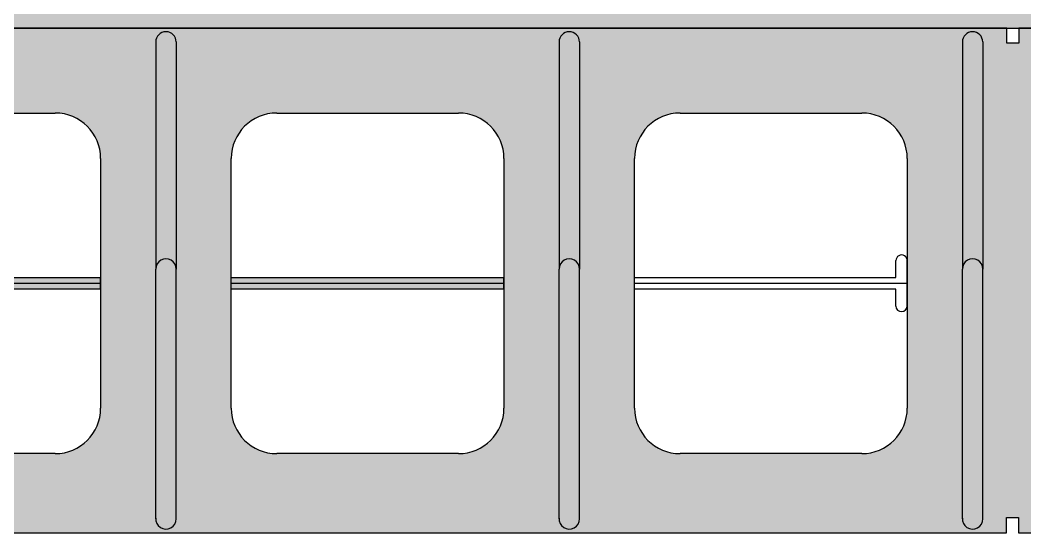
# Model space of a CAD drawing. Header units: millimetres. Extents: x 11355 to 11505, y 8083 to 8171.
# Drawn here: x 11494.11 to 11501.09, y 8151.87 to 8155.43 of the extents above; entities that cross this region are included whole.
import ezdxf

# ---------------------------------------------------------------- set-up
doc = ezdxf.new("R2010")
doc.units = ezdxf.units.MM
doc.layers.add('Bandeja Fija 2U', color=7, linetype='Continuous')
doc.layers.add('Ordenador de cables 2U', color=7, linetype='Continuous')
doc.styles.add('Notes', font='arial.ttf', dxfattribs={"height": 3})

# ---------------------------------------------------------------- blocks, each defined once
blk = doc.blocks.new('*U41')
at = {"layer": 'Bandeja Fija 2U'}
h = blk.add_hatch(color=254, dxfattribs=at)
h.paths.add_polyline_path([(13.02066524082147, 6.829623640554814), (13.02066524082056, 82.55000000000007), (-8.01271707127944, 82.55000000000005), (-8.012717071279411, -6.349999999999964), (473.0173977743088, -6.349999999999964), (473.0173977743088, 82.55000000000005), (451.9840154622088, 82.55000000000007), (451.9840154622088, 6.829623640554814)])
edge = h.paths.add_edge_path(flags=16)
edge.add_ellipse((0, 0), major_axis=(5.007948169547339, 0), ratio=0.6993447283569677, start_angle=0, end_angle=360)
edge = h.paths.add_edge_path(flags=16)
edge.add_ellipse((0, 76.19999999999999), major_axis=(5.007948169547337, 0), ratio=0.6993447283569653, start_angle=0, end_angle=360)
edge = h.paths.add_edge_path(flags=16)
edge.add_ellipse((465.004680703033, 0), major_axis=(-5.007948169547339, 0), ratio=0.6993447283569677, start_angle=0, end_angle=360)
edge = h.paths.add_edge_path(flags=16)
edge.add_ellipse((465.004680703033, 76.19999999999999), major_axis=(-5.007948169547337, 0), ratio=0.6993447283569653, start_angle=0, end_angle=360)
at = {"layer": 'Bandeja Fija 2U', "color": 7, "linetype": 'Continuous'}
blk.add_line((-8.01271707127944, -6.349999999999966), (473.0173977743088, -6.349999999999966), dxfattribs=at)
at = {"layer": 'Bandeja Fija 2U', "style": 'Notes', "flags": 3}
blk.add_attdef('CODIGO', (-8.01271707127944, -14.34999999999997), '', height=3, dxfattribs=at)
blk = doc.blocks.new('*U43')
at = {"layer": 'Ordenador de cables 2U'}
h = blk.add_hatch(color=253, dxfattribs=at)
h.paths.add_polyline_path([(473.0000000000016, 6.35000000000025), (453.3800000000063, 6.35000000000025), (453.3800000000063, 3.669999999999959), (451.26, 3.669999999999959), (451.26, 6.35000000000025), (13.57999999999987, 6.35000000000025), (13.57999999999981, 3.669999999999959), (11.46000000000441, 3.669999999999959), (11.46000000000441, 6.35000000000025), (-8.499999999998295, 6.35000000000025), (-8.499999999998295, -82.54999999999984), (11.680000000002, -82.54999999999984), (11.68000000000205, -79.88999999999999), (13.79999999999734, -79.88999999999999), (13.79999999999734, -82.57000000000028), (451.2200000000028, -82.54999999999984), (451.2200000000028, -79.86999999999955), (453.3400000000054, -79.86999999999955), (453.3400000000054, -82.54999999999984), (473.0000000000016, -82.54999999999984)])
h.paths.add_polyline_path([(447.0500000000125, -36.09999999999991), (447.0500000000125, -80.09999999999991, -0.9616593045760485), (443.4554967192411, -80.24056306520632), (443.4500001358102, -36.09999999999991), (443.4500000000126, 3.899999993889196, -1.000026809571442), (447.0499999974252, 3.89990348684961), (447.0521446687941, 3.900000000000091)], flags=16)
edge = h.paths.add_edge_path(flags=16)
edge.add_ellipse((464.7500000000007, 1.13686837721616e-13), major_axis=(5.250000000000102, 0), ratio=0.6666666666666524, start_angle=0, end_angle=360)
edge = h.paths.add_edge_path(flags=16)
edge.add_ellipse((465.0000000000007, -76.19999999999993), major_axis=(5.249999999999821, 0), ratio=0.6666666666666878, start_angle=0, end_angle=360)
h.paths.add_polyline_path([(376.0500000000089, -36.09999999999991), (376.0500000000089, -80.09999999999991, -0.9616593045760662), (372.4554967192374, -80.24056306520646), (372.4500001358065, -36.09999999999991), (372.4500000000089, 3.899999993889196, -1.000026809499864), (376.0499999974217, 3.89990348684961), (376.0521446687905, 3.900000000000091)], flags=16)
h.paths.add_polyline_path([(305.0500000000053, -36.09999999999991), (305.0500000000053, -80.09999999999991, -0.9616593045760171), (301.4554967192338, -80.24056306520627), (301.4500001358029, -36.09999999999991), (301.4500000000053, 3.899999993889196, -1.000026809648133), (305.049999997418, 3.89990348684961), (305.0521446687869, 3.900000000000091)], flags=16)
h.paths.add_polyline_path([(234.0500000000017, -36.09999999999991), (234.0500000000017, -80.09999999999991, -0.9616593045760171), (230.4554967192302, -80.24056306520627), (230.4500001357993, -36.09999999999991), (230.4500000000016, 3.899999993889196, -1.000026809648133), (234.0499999974144, 3.89990348684961), (234.0521446687832, 3.900000000000091)], flags=16)
h.paths.add_polyline_path([(163.049999999998, -36.09999999999991), (163.049999999998, -80.09999999999991, -0.961659304576115), (159.4554967192265, -80.24056306520664), (159.4500001357956, -36.09999999999991), (159.449999999998, 3.899999993889196, -1.000026809648133), (163.0499999974107, 3.89990348684961), (163.0521446687795, 3.900000000000091)], flags=16)
h.paths.add_polyline_path([(92.04999999999438, -36.09999999999991), (92.04999999999438, -80.09999999999991, -0.961659304576115), (88.45549671922288, -80.24056306520664), (88.45000013579198, -36.09999999999991), (88.44999999999436, 3.899999993889196, -1.000026809648133), (92.0499999974071, 3.89990348684961), (92.0521446687759, 3.900000000000091)], flags=16)
h.paths.add_polyline_path([(21.04999999999075, -36.09999999999991), (21.04999999999075, -80.09999999999991, -0.961659304576115), (17.45549671921924, -80.24056306520664), (17.45000013578834, -36.09999999999991), (17.44999999999072, 3.899999993889196, -1.000026809648133), (21.04999999740346, 3.89990348684961), (21.05214466877231, 3.900000000000091)], flags=16)
edge = h.paths.add_edge_path(flags=16)
edge.add_ellipse((-1.13686837721616e-13, 1.13686837721616e-13), major_axis=(5.249999999999975, 0), ratio=0.6666666666666685, start_angle=0, end_angle=360)
edge = h.paths.add_edge_path(flags=16)
edge.add_ellipse((-1.13686837721616e-13, -76.19999999999993), major_axis=(5.249999999999975, 0), ratio=0.6666666666666683, start_angle=0, end_angle=360)
edge = h.paths.add_edge_path()
edge.add_line((30.74999238956161, -42.59843140897009), (30.74999999999073, -34.57142821340267))
edge.add_arc((31.74896721286812, -34.61686506622463), 0.9999999999999968, 177.3957634965571, 180.0073592358809)
edge.add_line((30.74896722111691, -34.61699350912083), (30.74999238956161, -42.59843140897009))
edge = h.paths.add_edge_path(flags=0)
edge.add_arc((38.74999999999255, -60.60999999999842), 8.000000000001704, 180, 270)
edge.add_line((38.74999999999255, -68.61000000000013), (70.74999999999255, -68.61000000000013))
edge.add_arc((70.74999999999255, -60.60999999999831), 8.00000000000182, 270, 360)
edge.add_line((78.74999999999437, -60.60999999999831), (78.74999999999437, -16.61000000000195))
edge.add_arc((70.74999999999255, -16.61000000000195), 8.00000000000182, 0, 90)
edge.add_line((70.74999999999255, -8.610000000000127), (38.74999999999255, -8.610000000000127))
edge.add_arc((38.74999999999255, -16.61000000000195), 8.00000000000182, 90, 180)
edge.add_line((30.74999999999073, -16.61000000000195), (30.74999999999085, -60.60999999999842))
edge = h.paths.add_edge_path(flags=0)
edge.add_arc((425.7500000000107, -16.61000000000195), 8.00000000000182, 0, 90)
edge.add_line((425.7500000000107, -8.610000000000127), (393.7500000000107, -8.610000000000127))
edge.add_arc((393.7500000000107, -16.61000000000195), 8.00000000000182, 90, 180)
edge.add_line((385.7500000000089, -16.61000000000195), (385.750000000009, -60.60999999999842))
edge.add_arc((393.7500000000107, -60.60999999999842), 8.000000000001704, 180, 270)
edge.add_line((393.7500000000107, -68.61000000000013), (425.7500000000107, -68.61000000000013))
edge.add_arc((425.7500000000107, -60.60999999999831), 8.00000000000182, 270, 360)
edge.add_line((433.7500000000126, -60.60999999999831), (433.7500000000126, -16.61000000000195))
edge = h.paths.add_edge_path(flags=0)
edge.add_arc((322.7500000000071, -60.60999999999842), 8.000000000001705, 179.9999999999999, 270)
edge.add_line((322.7500000000071, -68.61000000000013), (354.7500000000071, -68.61000000000013))
edge.add_arc((354.7500000000071, -60.60999999999831), 8.00000000000182, 270, 360)
edge.add_line((362.7500000000089, -60.60999999999831), (362.7500000000089, -16.61000000000195))
edge.add_arc((354.7500000000071, -16.61000000000195), 8.00000000000182, 0, 90)
edge.add_line((354.7500000000071, -8.610000000000127), (322.7500000000071, -8.610000000000127))
edge.add_arc((322.7500000000071, -16.61000000000195), 8.00000000000182, 90, 180)
edge.add_line((314.7500000000053, -16.61000000000195), (314.7500000000054, -60.6099999999984))
edge = h.paths.add_edge_path(flags=0)
edge.add_arc((283.7500000000035, -16.61000000000195), 8.000000000001823, 2.035554996136651e-13, 90)
edge.add_line((283.7500000000035, -8.610000000000127), (251.7500000000035, -8.610000000000127))
edge.add_arc((251.7500000000035, -16.61000000000195), 8.00000000000182, 90, 180)
edge.add_line((243.7500000000016, -16.61000000000195), (243.7500000000018, -60.60999999999842))
edge.add_arc((251.7500000000035, -60.60999999999842), 8.000000000001704, 180, 270)
edge.add_line((251.7500000000035, -68.61000000000013), (283.7500000000035, -68.61000000000013))
edge.add_arc((283.7500000000035, -60.60999999999831), 8.00000000000182, 270, 360)
edge.add_line((291.7500000000053, -60.60999999999831), (291.7500000000053, -16.61000000000192))
edge = h.paths.add_edge_path(flags=0)
edge.add_arc((212.7499999999998, -16.61000000000196), 8.000000000001819, 1.048247211916746e-10, 90)
edge.add_line((212.7499999999998, -8.610000000000142), (180.7499999999998, -8.610000000000127))
edge.add_arc((180.7499999999998, -16.61000000000195), 8.00000000000182, 90, 180)
edge.add_line((172.749999999998, -16.61000000000195), (172.7499999999981, -60.60999999999842))
edge.add_arc((180.7499999999998, -60.60999999999842), 8.000000000001704, 180, 270)
edge.add_line((180.7499999999998, -68.61000000000013), (212.7499999999998, -68.61000000000013))
edge.add_arc((212.7499999999998, -60.60999999999831), 8.00000000000182, 270, 360)
edge.add_line((220.7500000000016, -60.60999999999831), (220.7500000000016, -16.60999999998732))
edge = h.paths.add_edge_path(flags=0)
edge.add_arc((109.7499999999962, -60.60999999999842), 8.000000000001704, 180, 270)
edge.add_line((109.7499999999962, -68.61000000000013), (141.7499999999962, -68.61000000000013))
edge.add_arc((141.7499999999962, -60.60999999999831), 8.00000000000182, 270, 360)
edge.add_line((149.749999999998, -60.60999999999831), (149.749999999998, -16.61000000000195))
edge.add_arc((141.7499999999962, -16.61000000000195), 8.00000000000182, 0, 90)
edge.add_line((141.7499999999962, -8.610000000000127), (109.7499999999962, -8.610000000000127))
edge.add_arc((109.7499999999962, -16.61000000000195), 8.00000000000182, 90, 180)
edge.add_line((101.7499999999944, -16.61000000000195), (101.7499999999945, -60.60999999999842))
h = blk.add_hatch(color=9, dxfattribs=at)
h.paths.add_polyline_path([(21.04977585323482, 3.899903475949316, 1.000026808715046), (17.4497758558221, 3.899999986037059), (17.44977599161973, -36.10000001395565, -1), (21.04977572002446, -36.10000001395565), (21.04977585582209, -36.10000001395565)])
h.paths.add_polyline_path([(92.04977585323846, 3.899903475949316, 1.000026808543764), (88.44977585582572, 3.899999985922022), (88.44977599162337, -36.10000001395565, -1), (92.0497757200281, -36.10000001395565), (92.04977585582574, -36.10000001395565)])
h.paths.add_polyline_path([(163.0497758532421, 3.899903475949316, 1.000026808763619), (159.4497758558294, 3.899999986188902), (159.449775991627, -36.10000001395565, -1), (163.0497757200317, -36.10000001395565), (163.0497758558294, -36.10000001395565)])
h.paths.add_polyline_path([(234.0497758532457, 3.899903475949316, 1.000026808763619), (230.449775855833, 3.899999986188902), (230.4497759916306, -36.10000001395565, -1), (234.0497757200354, -36.10000001395565), (234.049775855833, -36.10000001395565)])
h.paths.add_polyline_path([(305.0497758532493, 3.899903475949316, 1.000026808763619), (301.4497758558366, 3.899999986188902), (301.4497759916343, -36.10000001395565, -1), (305.0497757200391, -36.10000001395565), (305.0497758558366, -36.10000001395565)])
h.paths.add_polyline_path([(376.049775853253, 3.899903475949316, 1.000026808763619), (372.4497758558402, 3.899999986188902), (372.4497759916379, -36.10000001395565, -1), (376.0497757200427, -36.10000001395565), (376.0497758558403, -36.10000001395565)])
h.paths.add_polyline_path([(447.0497758532566, 3.899903475949316, 1.000026808459401), (443.4497758558439, 3.899999985125959), (443.4497759916416, -36.10000001395565, -1), (447.0497757200463, -36.10000001395565), (447.0497758558438, -36.10000001395565)])
h = blk.add_hatch(color=8, dxfattribs=at)
h.paths.add_polyline_path([(21.04977572002446, -36.10000001395565, 1.000062264210945), (17.44977600557546, -36.1002241581124), (17.45527257509528, -80.24056307973257, 0.9616593044230927), (21.04977585582212, -80.10000001395565)])
h.paths.add_polyline_path([(92.0497757200281, -36.10000001395565, 1.000062264195534), (88.44977600557908, -36.1002241581124), (88.45527257509892, -80.24056307973262, 0.9616593044230975), (92.04977585582574, -80.10000001395576)])
h.paths.add_polyline_path([(163.0497757200317, -36.10000001395565, 1.000062264258278), (159.4497760055827, -36.1002241581124), (159.4552725751026, -80.24056307973245, 0.9616593044230975), (163.0497758558294, -80.10000001395557)])
h.paths.add_polyline_path([(234.0497757200354, -36.10000001395565, 1.00006226426048), (230.4497760055864, -36.1002241581114), (230.4552725751062, -80.24056307973208, 0.9616593044231923), (234.049775855833, -80.10000001395557)])
h.paths.add_polyline_path([(305.0497757200391, -36.10000001395565, 1.000062264195534), (301.44977600559, -36.10022415833926), (301.4552725751098, -80.24056307973245, 0.9616593044230975), (305.0497758558366, -80.10000001395557)])
h.paths.add_polyline_path([(376.0497757200427, -36.10000001395565, 1.000062264195534), (372.4497760055937, -36.10022415833926), (372.4552725751134, -80.24056307973245, 0.9616593044230975), (376.0497758558403, -80.10000001395557)])
h.paths.add_polyline_path([(447.0497757200463, -36.10000001395565, 1.000062264195534), (443.4497760055973, -36.10022415833924), (443.4552725751171, -80.24056307973282, 0.9616593044231021), (447.0497758558438, -80.10000001395593)])
h = blk.add_hatch(color=9, dxfattribs=at)
h.paths.add_polyline_path([(149.749999999998, -39.60999996842914), (101.7499999999944, -39.60999996751035), (101.7499999999944, -37.61000003381055), (149.749999999998, -37.61000003381045)])
h.paths.add_polyline_path([(172.749999999998, -39.60999996886937), (172.749999999998, -37.61000003381044), (220.75000000004, -37.61000003381035), (220.7500000000017, -39.60999996978816)])
h.paths.add_polyline_path([(291.7500000000053, -39.6099999711472), (243.7500000000016, -39.60999997022842), (243.7500000000016, -37.61000003381031), (291.7500000000053, -37.61000003381022)])
h.paths.add_polyline_path([(362.750000000009, -39.60999997250624), (314.7500000000053, -39.60999997158744), (314.7500000000053, -37.61000003381018), (362.750000000009, -37.6100000338101)])
edge = h.paths.add_edge_path(flags=17)
edge.add_line((431.7497327327417, -39.60999997382699), (385.750000000009, -39.6099999729465))
edge.add_line((385.7500000000089, -39.6099999729465), (385.7500000000089, -37.61000003381007))
edge.add_line((385.750000000009, -37.61000003381007), (431.7502534558884, -37.61000003381001))
edge.add_line((431.7502534558884, -37.61000004142349), (431.7510328210293, -34.61660471211687))
edge.add_arc((432.7510327871352, -34.61686507368921), 1, -2.6042365045158817, 179.9850823805888, ccw=False)
edge.add_line((433.7500000000126, -34.66230192652992), (433.7500000000126, -42.59452899454752))
edge.add_arc((432.7494756239853, -42.59843141657534), 1.00053198645639, -179.74556002158033, 0.22347154005001357, ccw=False)
edge.add_line((431.748953503179, -42.60287457979723), (431.7497327327437, -39.60999997380242))
edge = h.paths.add_edge_path(flags=17)
edge.add_line((431.7497327327417, -39.60999997382699), (385.750000000009, -39.6099999729465))
edge.add_line((385.7500000000089, -39.6099999729465), (385.7500000000089, -37.61000003381007))
edge.add_line((385.750000000009, -37.61000003381007), (431.7502534558884, -37.61000003381001))
edge.add_line((431.7502534558884, -37.61000004142349), (431.7510328210293, -34.61660471211687))
edge.add_arc((432.7510327871352, -34.61686507368921), 1, 357.3957634954841, 539.9850823805888)
edge.add_line((433.7500000000126, -42.59452899454752), (433.7500000000126, -34.66230192652992))
edge.add_arc((432.7494756239853, -42.59843141657534), 1.00053198645639, 180.2544399784196, 360.22347154005)
edge.add_line((431.748953503179, -42.60287457979723), (431.7497327327437, -39.60999997380242))
edge = h.paths.add_edge_path()
edge.add_line((78.74999999999437, -39.60999996707011), (32.75026726725966, -39.6099999661896))
edge.add_line((32.74974654411497, -37.61000003381065), (78.74999999999437, -37.61000003381059))
edge.add_line((32.74974654411494, -37.61000003381065), (32.748967178974, -34.61660470450403))
edge.add_line((32.7510464968243, -42.60287457218439), (32.75026726725966, -39.60999996618958))
edge.add_arc((31.74896721286808, -34.61686506607637), 1, 0.01491761941126579, 182.6042365045159)
edge.add_arc((31.75052437601795, -42.59843140896251), 1.000531986456392, 179.7765284599492, 359.7455600215812)
edge.add_line((30.74999999982359, -42.59452902978396), (30.74896722124814, -34.61699452694758))
edge.add_line((78.74999999999437, -39.60999996707011), (78.74999999999437, -37.61000003381059))
at = {"layer": 'Ordenador de cables 2U', "color": 7, "linetype": 'Continuous'}
for p, q in [((451.26, 6.35000000000025), (13.57999999999981, 6.35000000000025)), ((451.26, 3.669999999999959), (451.26, 6.35000000000025)), ((473.0000000000016, 6.35000000000025), (453.3800000000063, 6.35000000000025)), ((453.3800000000063, 6.35000000000025), (453.3800000000063, 3.669999999999959)), ((453.3800000000063, 3.669999999999959), (451.26, 3.669999999999959)), ((251.7500000000053, -8.610000000000127), (283.7500000000016, -8.610000000000127)), ((322.7500000000089, -8.610000000000127), (354.7500000000053, -8.610000000000127)), ((393.7500000000126, -8.610000000000127), (425.7500000000089, -8.610000000000127)), ((291.7500000000053, -16.61000000000013), (291.7500000000053, -60.61000000000013)), ((314.7500000000053, -60.61000000000013), (314.7500000000053, -16.61000000000013)), ((362.7500000000089, -16.61000000000013), (362.7500000000089, -60.61000000000013)), ((385.7500000000089, -60.61000000000013), (385.7500000000089, -16.61000000000013)), ((433.7500000000126, -16.61000000000013), (433.7500000000126, -60.61000000000013)), ((283.7500000000016, -68.61000000000013), (251.7500000000053, -68.61000000000013)), ((354.7500000000053, -68.61000000000013), (322.7500000000089, -68.61000000000013)), ((425.7500000000089, -68.61000000000013), (393.7500000000126, -68.61000000000013)), ((451.2200000000028, -82.54999999999984), (451.2200000000028, -79.86999999999955)), ((451.2200000000028, -79.86999999999955), (453.3400000000054, -79.86999999999955)), ((453.3400000000054, -79.86999999999955), (453.3400000000054, -82.54999999999984)), ((13.79999999999734, -82.57000000000028), (451.2200000000028, -82.54999999999984)), ((453.3400000000054, -82.54999999999984), (473.0000000000016, -82.54999999999984))]:
    blk.add_line(p, q, dxfattribs=at)
at = {"layer": 'Ordenador de cables 2U'}
for p, q in [((301.4500000000053, 3.900000000000091), (301.4500000000053, -36.09999999999991)), ((305.0521446687869, 3.900000000000091), (305.0500000000053, -36.09999999999991)), ((372.4500000000089, 3.900000000000091), (372.4500000000089, -36.09999999999991)), ((376.0521446687905, 3.900000000000091), (376.0500000000089, -36.09999999999991)), ((443.4500000000126, 3.900000000000091), (443.4500000000126, -36.09999999999991)), ((447.0521446687941, 3.900000000000091), (447.0500000000125, -36.09999999999991)), ((431.7502534558884, -37.61000004142349), (431.7510328210293, -34.61660471211687)), ((433.7500000000126, -42.59452899454752), (433.7500000000126, -34.66230192652992)), ((243.7500000000016, -37.61000003381031), (291.7500000000053, -37.61000003381022)), ((291.7500000000053, -38.61000000000016), (243.7500000000017, -38.61000000000014)), ((291.7500000000053, -39.6099999711472), (291.7500000000053, -37.61000003381022)), ((314.7500000000053, -37.61000003381018), (362.750000000009, -37.6100000338101)), ((314.7500000000053, -39.60999997158744), (314.7500000000437, -37.61000003381018)), ((362.7500000000089, -38.61000000000016), (314.7500000000053, -38.61000000000016)), ((362.7500000000089, -39.60999997250624), (362.750000000009, -37.6100000338101)), ((385.750000000009, -37.61000003381007), (431.7502534558884, -37.61000003381001)), ((385.7500000000089, -39.6099999729465), (385.7500000000089, -37.61000003381007)), ((433.7500000000126, -38.61000000000013), (385.7500000000089, -38.61000000000017)), ((291.7500000000053, -39.6099999711472), (243.7500000000016, -39.60999997022842)), ((362.750000000009, -39.60999997250624), (314.7500000000053, -39.60999997158744)), ((431.7497327327417, -39.60999997382699), (385.750000000009, -39.6099999729465)), ((431.748953503179, -42.60287457979723), (431.7497327327437, -39.60999997380242))]:
    blk.add_line(p, q, dxfattribs=at)
at = {"layer": 'Ordenador de cables 2U', "color": 8}
for p, q in [((301.4554792156824, -80.09999999999991), (301.4500001358029, -36.09999999999991)), ((305.0500000000053, -80.09999999999991), (305.0500000000053, -36.09999999999991)), ((372.455479215686, -80.09999999999991), (372.4500001358065, -36.09999999999991)), ((376.0500000000089, -80.09999999999991), (376.0500000000089, -36.09999999999991)), ((443.4554792156896, -80.09999999999991), (443.4500001358102, -36.09999999999991)), ((447.0500000000126, -80.09999999999991), (447.0500000000125, -36.09999999999991))]:
    blk.add_line(p, q, dxfattribs=at)
at = {"layer": 'Ordenador de cables 2U'}
for centre, radius, start, end in [((303.2500000000053, 3.900000000000091), 1.799999999999997, 0, 180), ((374.2500000000089, 3.900000000000091), 1.799999999999997, 0, 180), ((445.2500000000126, 3.900000000000091), 1.799999999999997, 0, 180), ((303.2500000000053, -36.09999999999991), 1.799999864202363, 0, 180.0142694620753), ((374.2500000000089, -36.09999999999991), 1.799999864202363, 0, 180.0142694620753), ((432.7510327871352, -34.61686507368921), 1, 357.3957634954841, 179.9850823805887), ((445.2500000000126, -36.09999999999991), 1.799999864202363, 0, 180.0142694620753), ((432.7494756239853, -42.59843141657534), 1.00053198645639, 180.2544399784196, 0.2234715400499941)]:
    blk.add_arc(centre, radius, start, end, dxfattribs=at)
at = {"layer": 'Ordenador de cables 2U', "color": 7, "linetype": 'Continuous'}
for centre, radius, start, end in [((283.7500000000035, -16.61000000000195), 8.000000000001819, 1.302755197527456e-11, 90), ((322.7500000000071, -16.61000000000195), 8.000000000001819, 90, 179.999999999987), ((354.7500000000071, -16.61000000000195), 8.000000000001819, 1.302755197527456e-11, 90), ((393.7500000000107, -16.61000000000195), 8.000000000001819, 90, 179.999999999987), ((425.7500000000107, -16.61000000000195), 8.000000000001819, 1.302755197527456e-11, 90), ((283.7500000000035, -60.60999999999831), 8.000000000001819, 270, 359.999999999987), ((322.7500000000071, -60.60999999999842), 8.000000000001705, 180.000000000013, 270), ((354.7500000000071, -60.60999999999831), 8.000000000001819, 270, 359.999999999987), ((393.7500000000107, -60.60999999999842), 8.000000000001705, 180.000000000013, 270), ((425.7500000000107, -60.60999999999831), 8.000000000001819, 270, 359.999999999987)]:
    blk.add_arc(centre, radius, start, end, dxfattribs=at)
at = {"layer": 'Ordenador de cables 2U', "color": 8}
for centre in [(303.2500000000053, -80.09999999999991), (374.2500000000089, -80.09999999999991), (445.2500000000126, -80.09999999999991)]:
    blk.add_arc(centre, 1.799999999999997, 175.5354481625108, 0, dxfattribs=at)
at = {"layer": 'Ordenador de cables 2U', "style": 'Notes', "flags": 3}
blk.add_attdef('CÓDIGO', (-8.499999999998295, -90.5499999999999), '', height=3, dxfattribs=at)

msp = doc.modelspace()

# ---------------------------------------------------------------- block references
for name, p, xscale, yscale, zscale in [('*U41', (11483.18333054952, 8155.623826645197), 0.0394985, 0.0394985, 0.0394985), ('*U43', (11483.15429554952, 8155.123826645197), 0.03946, 0.03946, 0.03946)]:
    msp.add_blockref(name, p, dxfattribs=dict(xscale=xscale, yscale=yscale, zscale=zscale))

doc.saveas('drawing.dxf')
